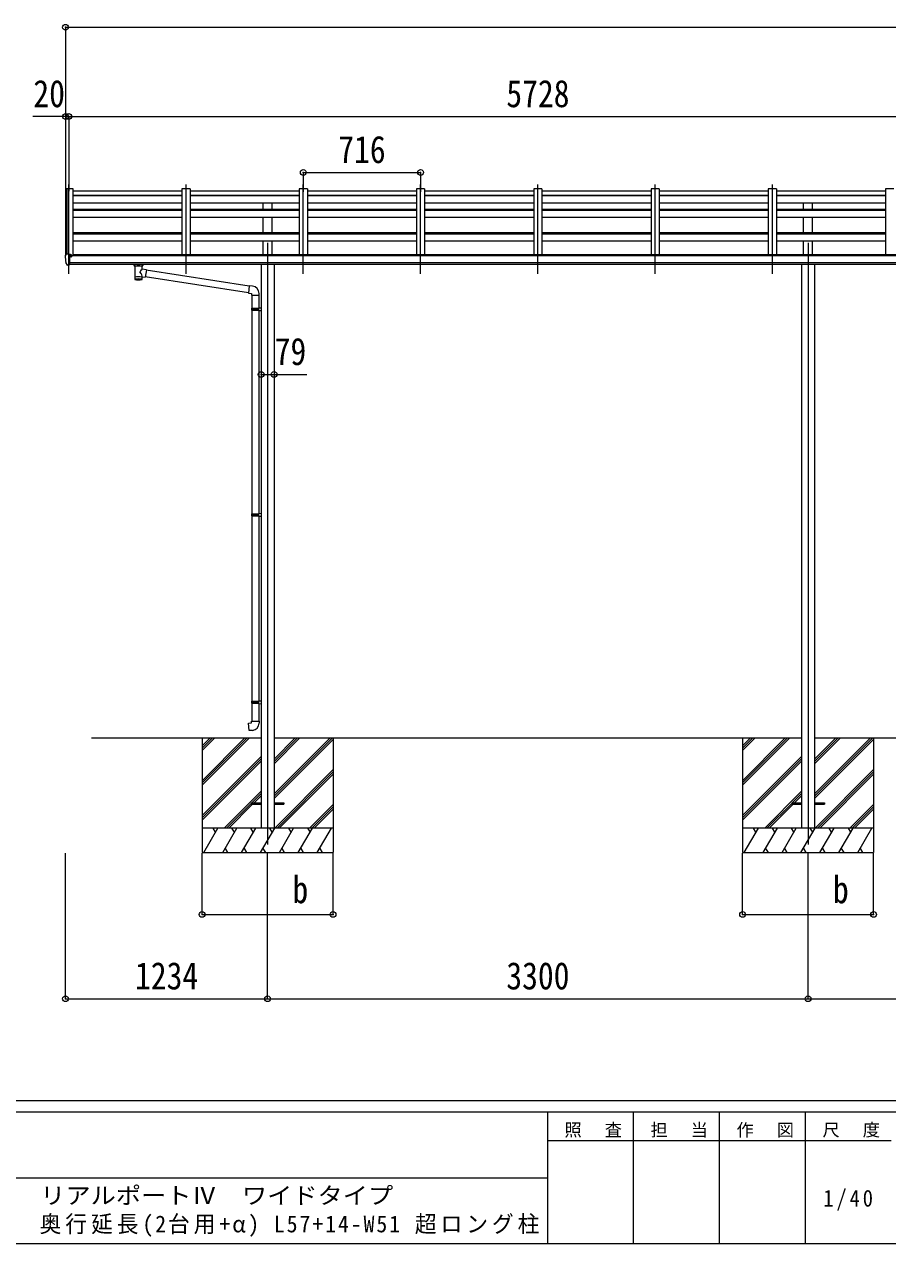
# Model space of a CAD drawing. Units: millimetres at full size. Extents: x -9783 to 9892, y -6828 to 6752.
# Drawn here: x 13 to 5283, y -6828 to 620 of the extents above; entities that cross this region are included whole.
import ezdxf
from ezdxf.enums import TextEntityAlignment as Align

# ---------------------------------------------------------------- set-up
doc = ezdxf.new("R2010")
doc.units = ezdxf.units.MM
doc.header["$LTSCALE"] = 35
doc.header["$PDMODE"] = 32
doc.header["$PDSIZE"] = 35
for name, color, linetype, lineweight in [('0-0_0', 7, 'Continuous', 9), ('0-1_本体', 4, 'Continuous', 9), ('0-2_部品', 7, 'Continuous', 9), ('0-8_PARTS2', 2, 'Continuous', 9), ('0-A_寸法', 6, 'Continuous', 9), ('F-0_240', 7, 'Continuous', 9)]:
    doc.layers.add(name, color=color, linetype=linetype, lineweight=lineweight)
doc.styles.add('ＭＳ ゴシック', font='')
doc.styles.get('ＭＳ ゴシック').set_extended_font_data('MS Gothic')

msp = doc.modelspace()

# ---------------------------------------------------------------- linework, layer by layer
at = {"layer": '0-0_0'}
for p, q in [((421.74, -3739.42), (1458.24, -3739.42)), ((1097.74, -3739.42), (1097.74, -4439.42)), ((1097.74, -4000.15), (1358.47, -3739.42)), ((1097.74, -4014.29), (1372.61, -3739.42)), ((1097.74, -4028.44), (1386.75, -3739.42)), ((1097.74, -3816.31), (1174.62, -3739.42)), ((1097.74, -3802.16), (1160.48, -3739.42)), ((1097.74, -3788.02), (1146.34, -3739.42)), ((1537.24, -4081.15), (1878.97, -3739.42)), ((1537.24, -4095.29), (1893.11, -3739.42)), ((1537.24, -3897.3), (1695.12, -3739.42)), ((1537.24, -3883.16), (1680.98, -3739.42)), ((1537.24, -3869.02), (1666.84, -3739.42)), ((1537.24, -3739.42), (4758.24, -3739.42)), ((1537.24, -4109.44), (1897.74, -3748.94)), ((1897.74, -3739.42), (1897.74, -4439.42)), ((4397.74, -3739.42), (4397.74, -4439.42)), ((4397.74, -4000.15), (4658.47, -3739.42)), ((4397.74, -4014.29), (4672.61, -3739.42)), ((4397.74, -4028.44), (4686.75, -3739.42)), ((4397.74, -3816.31), (4474.62, -3739.42)), ((4397.74, -3802.16), (4460.48, -3739.42)), ((4397.74, -3788.02), (4446.34, -3739.42)), ((4837.24, -4081.15), (5178.97, -3739.42)), ((4837.24, -4095.29), (5193.11, -3739.42)), ((4837.24, -3897.3), (4995.12, -3739.42)), ((4837.24, -3883.16), (4980.98, -3739.42)), ((4837.24, -3869.02), (4966.84, -3739.42)), ((4837.24, -3739.42), (6688.24, -3739.42)), ((4837.24, -4109.44), (5197.74, -3748.94)), ((5197.74, -3739.42), (5197.74, -4439.42)), ((1097.74, -4212.28), (1458.24, -3851.79)), ((1097.74, -4226.43), (1458.24, -3865.93)), ((4397.74, -4212.28), (4758.24, -3851.79)), ((4397.74, -4226.43), (4758.24, -3865.93)), ((1097.74, -4240.57), (1458.24, -3880.07)), ((1541.1, -4289.42), (1897.74, -3932.79)), ((1555.24, -4289.42), (1897.74, -3946.93)), ((4397.74, -4240.57), (4758.24, -3880.07)), ((4841.1, -4289.42), (5197.74, -3932.79)), ((4855.24, -4289.42), (5197.74, -3946.93)), ((1569.38, -4289.42), (1897.74, -3961.07)), ((4869.38, -4289.42), (5197.74, -3961.07)), ((1232.73, -4289.42), (1458.24, -4063.92)), ((1401.38, -4134.91), (1458.24, -4078.06)), ((1415.53, -4134.91), (1458.24, -4092.2)), ((4532.73, -4289.42), (4758.24, -4063.92)), ((4701.38, -4134.91), (4758.24, -4078.06)), ((4715.53, -4134.91), (4758.24, -4092.2)), ((1246.87, -4289.42), (1397.74, -4138.56)), ((1261.01, -4289.42), (1406.53, -4143.91)), ((1753.23, -4289.42), (1897.74, -4144.92)), ((1767.37, -4289.42), (1897.74, -4159.06)), ((4546.87, -4289.42), (4697.74, -4138.56)), ((4561.01, -4289.42), (4706.53, -4143.91)), ((5053.23, -4289.42), (5197.74, -4144.92)), ((5067.37, -4289.42), (5197.74, -4159.06)), ((1781.51, -4289.42), (1897.74, -4173.2)), ((5081.51, -4289.42), (5197.74, -4173.2)), ((1897.74, -4289.42), (1097.74, -4289.42)), ((1108.03, -4439.42), (1194.63, -4289.42)), ((1179.63, -4315.41), (1164.63, -4289.42)), ((1223.5, -4439.42), (1310.1, -4289.42)), ((1295.1, -4315.41), (1280.1, -4289.42)), ((1338.97, -4439.42), (1425.57, -4289.42)), ((1410.57, -4315.41), (1395.57, -4289.42)), ((1454.44, -4439.42), (1541.04, -4289.42)), ((1526.04, -4315.41), (1511.04, -4289.42)), ((1569.91, -4439.42), (1656.51, -4289.42)), ((1641.51, -4315.41), (1626.51, -4289.42)), ((1685.38, -4439.42), (1771.98, -4289.42)), ((1741.98, -4289.42), (1756.98, -4315.41)), ((1800.85, -4439.42), (1887.45, -4289.42)), ((5197.74, -4289.42), (4397.74, -4289.42)), ((4408.03, -4439.42), (4494.63, -4289.42)), ((4479.63, -4315.41), (4464.63, -4289.42)), ((4523.5, -4439.42), (4610.1, -4289.42)), ((4595.1, -4315.41), (4580.1, -4289.42)), ((4638.97, -4439.42), (4725.57, -4289.42)), ((4710.57, -4315.41), (4695.57, -4289.42)), ((4754.44, -4439.42), (4841.04, -4289.42)), ((4826.04, -4315.41), (4811.04, -4289.42)), ((4869.91, -4439.42), (4956.51, -4289.42)), ((4941.51, -4315.41), (4926.51, -4289.42)), ((4985.38, -4439.42), (5071.98, -4289.42)), ((5041.98, -4289.42), (5056.98, -4315.41)), ((5100.85, -4439.42), (5187.45, -4289.42)), ((1097.74, -4439.42), (1897.74, -4439.42)), ((1238.5, -4413.45), (1253.5, -4439.42)), ((1353.97, -4413.44), (1368.97, -4439.42)), ((1469.44, -4413.44), (1484.44, -4439.42)), ((1584.91, -4413.45), (1599.91, -4439.42)), ((1700.38, -4413.45), (1715.38, -4439.42)), ((1815.85, -4413.45), (1830.85, -4439.42)), ((4397.74, -4439.42), (5197.74, -4439.42)), ((4538.5, -4413.45), (4553.5, -4439.42)), ((4653.97, -4413.44), (4668.97, -4439.42)), ((4769.44, -4413.44), (4784.44, -4439.42)), ((4884.91, -4413.45), (4899.91, -4439.42)), ((5000.38, -4413.45), (5015.38, -4439.42)), ((5115.85, -4413.45), (5130.85, -4439.42))]:
    msp.add_line(p, q, dxfattribs=at)
at = {"layer": '0-1_本体'}
for p, q in [((263.75, -384.55), (263.73, -790.19)), ((264.69, -383.67), (272.52, -383.26)), ((272.74, -383.34), (272.74, -783.65)), ((272.82, -383.45), (273.44, -385.07)), ((308.74, -383.25), (308.74, -793.83)), ((308.74, -396.25), (974.74, -396.25)), ((308.74, -422.96), (974.74, -422.96)), ((308.74, -425.81), (974.74, -425.81)), ((974.74, -383.85), (974.74, -787.12)), ((1024.74, -383.85), (974.74, -383.85)), ((1024.74, -383.85), (1024.74, -787.12)), ((1024.74, -396.25), (1690.74, -396.25)), ((1024.74, -422.96), (1690.74, -422.96)), ((1024.74, -425.81), (1690.74, -425.81)), ((1690.74, -383.85), (1690.74, -787.12)), ((1740.74, -383.85), (1690.74, -383.85)), ((1740.74, -383.85), (1740.74, -787.12)), ((1740.74, -396.25), (2406.74, -396.25)), ((1740.74, -422.96), (2406.74, -422.96)), ((1740.74, -425.81), (2406.74, -425.81)), ((2406.74, -383.85), (2406.74, -783.43)), ((2456.74, -383.85), (2406.74, -383.85)), ((2456.74, -383.85), (2456.74, -783.43)), ((2456.74, -396.25), (3122.74, -396.25)), ((2456.74, -422.96), (3122.74, -422.96)), ((2456.74, -425.81), (3122.74, -425.81)), ((3122.74, -383.85), (3122.74, -783.43)), ((3172.74, -383.85), (3122.74, -383.85)), ((3172.74, -383.85), (3172.74, -783.43)), ((3172.74, -396.25), (3838.74, -396.25)), ((3172.74, -422.96), (3838.74, -422.96)), ((3172.74, -425.81), (3838.74, -425.81)), ((3838.74, -383.85), (3838.74, -783.43)), ((3888.74, -383.85), (3838.74, -383.85)), ((3888.74, -383.85), (3888.74, -783.43)), ((3888.74, -396.25), (4554.74, -396.25)), ((3888.74, -422.96), (4554.74, -422.96)), ((3888.74, -425.81), (4554.74, -425.81)), ((4554.74, -383.85), (4554.74, -783.43)), ((4604.74, -383.85), (4554.74, -383.85)), ((4604.74, -383.85), (4604.74, -783.43)), ((4604.74, -396.25), (5270.74, -396.25)), ((4604.74, -422.96), (5270.74, -422.96)), ((4604.74, -425.81), (5270.74, -425.81)), ((5270.74, -383.85), (5270.74, -783.43)), ((5320.74, -383.85), (5270.74, -383.85)), ((308.74, -470.54), (974.74, -470.54)), ((308.74, -509.23), (974.74, -509.23)), ((308.74, -514.52), (974.74, -514.52)), ((1024.74, -470.54), (1690.74, -470.54)), ((1024.74, -509.23), (1690.74, -509.23)), ((1024.74, -514.52), (1690.74, -514.52)), ((1470.24, -509.08), (1470.24, -470.39)), ((1525.24, -509.08), (1525.24, -470.39)), ((1740.74, -470.54), (2406.74, -470.54)), ((1740.74, -509.23), (2406.74, -509.23)), ((1740.74, -514.52), (2406.74, -514.52)), ((2456.74, -470.54), (3122.74, -470.54)), ((2456.74, -509.23), (3122.74, -509.23)), ((2456.74, -514.52), (3122.74, -514.52)), ((3172.74, -470.54), (3838.74, -470.54)), ((3172.74, -509.23), (3838.74, -509.23)), ((3172.74, -514.52), (3838.74, -514.52)), ((3888.74, -470.54), (4554.74, -470.54)), ((3888.74, -509.23), (4554.74, -509.23)), ((3888.74, -514.52), (4554.74, -514.52)), ((4604.74, -470.54), (5270.74, -470.54)), ((4604.74, -509.23), (5270.74, -509.23)), ((4604.74, -514.52), (5270.74, -514.52)), ((4770.24, -509.08), (4770.24, -470.39)), ((4825.24, -509.08), (4825.24, -470.39)), ((308.74, -558.6), (974.74, -558.6)), ((1024.74, -558.6), (1690.74, -558.6)), ((1470.24, -652), (1470.24, -558.45)), ((1525.24, -652), (1525.24, -558.45)), ((1740.74, -558.6), (2406.74, -558.6)), ((2456.74, -558.6), (3122.74, -558.6)), ((3172.74, -558.6), (3838.74, -558.6)), ((3888.74, -558.6), (4554.74, -558.6)), ((4604.74, -558.6), (5270.74, -558.6)), ((4770.24, -652), (4770.24, -558.45)), ((4825.24, -652), (4825.24, -558.45)), ((308.74, -652.16), (974.74, -652.16)), ((308.74, -658.95), (974.74, -658.95)), ((1024.74, -652.16), (1690.74, -652.16)), ((1024.74, -658.95), (1690.74, -658.95)), ((1740.74, -652.16), (2406.74, -652.16)), ((1740.74, -658.95), (2406.74, -658.95)), ((2456.74, -652.16), (3122.74, -652.16)), ((2456.74, -658.95), (3122.74, -658.95)), ((3172.74, -652.16), (3838.74, -652.16)), ((3172.74, -658.95), (3838.74, -658.95)), ((3888.74, -652.16), (4554.74, -652.16)), ((3888.74, -658.95), (4554.74, -658.95)), ((4604.74, -652.16), (5270.74, -652.16)), ((4604.74, -658.95), (5270.74, -658.95)), ((308.74, -702.5), (974.74, -702.5)), ((1024.74, -702.5), (1690.74, -702.5)), ((1470.24, -786.97), (1470.24, -702.35)), ((1525.24, -786.97), (1525.24, -702.35)), ((1740.74, -702.5), (2406.74, -702.5)), ((2456.74, -702.5), (3122.74, -702.5)), ((3172.74, -702.5), (3838.74, -702.5)), ((3888.74, -702.5), (4554.74, -702.5)), ((4604.74, -702.5), (5270.74, -702.5)), ((4770.24, -786.97), (4770.24, -702.35)), ((4825.24, -786.97), (4825.24, -702.35)), ((6005.24, -793.83), (290.24, -793.83)), ((313.74, -793.83), (313.74, -787.12)), ((5981.74, -787.12), (313.74, -787.12)), ((290.24, -835.05), (6005.24, -835.05)), ((6005.24, -846.9), (290.24, -846.82)), ((1458.24, -846.84), (1458.24, -4289.42)), ((1537.24, -846.84), (1537.24, -4289.42)), ((4758.24, -846.84), (4758.24, -4289.42)), ((4837.24, -846.84), (4837.24, -4289.42))]:
    msp.add_line(p, q, dxfattribs=at)
msp.add_lwpolyline([(273.44, -783.65), (273.44, -383.25), (308.74, -383.25)], dxfattribs=at)
msp.add_circle((297.71, -798.56), 3, dxfattribs=at)
for centre, radius, start, end in [((264.74, -384.67), 1, 93, 173.32986), ((272.54, -383.56), 0.301, 21.06327, 92.86679)]:
    msp.add_arc(centre, radius, start, end, dxfattribs=at)
at = {"layer": '0-2_部品'}
for p, q in [((261.74, -793.06), (261.74, -793.69)), ((268.65, -784.26), (264.58, -790.07)), ((271.74, -783.69), (269.41, -783.83)), ((283.74, -783.69), (271.74, -783.69)), ((285.24, -784.61), (283.74, -784.61)), ((290.24, -793.42), (283.74, -793.03)), ((285.24, -784.61), (285.24, -790.78)), ((294.91, -786.11), (285.24, -785.38)), ((285.24, -788.38), (299.24, -788.43)), ((290.24, -790.78), (285.24, -790.78)), ((290.24, -848.99), (290.24, -790.78)), ((294.71, -798.61), (295.24, -798.61)), ((294.91, -786.11), (295.08, -786.12)), ((295.08, -786.12), (295.24, -786.16)), ((295.24, -786.16), (295.38, -786.2)), ((295.24, -798.61), (295.54, -798.61)), ((295.38, -786.2), (295.51, -786.25)), ((295.51, -786.25), (295.61, -786.31)), ((295.54, -797.42), (295.54, -798.61)), ((295.54, -798.61), (300.24, -798.61)), ((295.61, -786.31), (295.68, -786.38)), ((295.68, -786.38), (295.72, -786.45)), ((295.72, -786.45), (295.74, -786.52)), ((295.74, -788.42), (295.74, -786.52)), ((300.24, -789.54), (300.24, -793.5)), ((300.24, -796.99), (300.24, -798.61)), ((300.24, -798.61), (300.71, -798.61)), ((276.12, -850.38), (266.37, -835)), ((282.24, -852.1), (278.53, -851.87)), ((283.74, -838.3), (286.9, -837.89)), ((290.24, -848.99), (284.74, -848.99)), ((286.9, -837.89), (290.24, -837.46)), ((682.24, -853), (682.24, -846.88)), ((686.34, -857.5), (686.32, -937.79)), ((732.14, -875.07), (732.14, -857.49)), ((757.36, -878.98), (732.14, -875.07)), ((736.24, -853), (736.24, -846.88)), ((757.36, -878.98), (750.34, -924.24)), ((1384.2, -978.29), (757.05, -880.99)), ((732.16, -937.79), (732.14, -921.16)), ((732.14, -921.41), (750.34, -924.24)), ((1380.53, -1020.22), (750.61, -922.5)), ((1405.16, -978.67), (1384.32, -976.85)), ((1400.24, -1034.42), (1446.24, -1034.42)), ((1402.24, -1034.42), (1402.24, -1113.68)), ((1444.24, -1034.42), (1444.24, -1111.12)), ((1446.24, -1034.42), (1446.24, -1023.5)), ((1400.24, -1115.68), (1401.24, -1113.68)), ((1400.24, -1115.68), (1444.24, -1115.68)), ((1400.24, -1115.68), (1400.24, -1123.68)), ((1401.24, -1113.68), (1444.24, -1113.68)), ((1439.76, -1115.68), (1439.33, -1113.68)), ((1442.24, -1111.18), (1458.24, -1110.71)), ((1442.24, -1113.18), (1442.24, -1111.18)), ((1442.24, -1113.18), (1444.24, -1113.18)), ((1458.24, -1110.71), (1458.24, -1128.65)), ((1400.24, -1123.68), (1444.24, -1123.68)), ((1400.24, -1123.68), (1401.24, -1125.68)), ((1401.24, -1125.68), (1444.24, -1125.68)), ((1402.24, -1125.68), (1402.24, -2369.86)), ((1442.24, -1128.18), (1442.24, -1126.18)), ((1442.24, -1128.18), (1458.24, -1128.65)), ((1444.24, -1128.23), (1444.24, -2367.3)), ((1400.24, -2371.86), (1401.24, -2369.86)), ((1400.24, -2371.86), (1444.24, -2371.86)), ((1400.24, -2371.86), (1400.24, -2379.86)), ((1400.24, -2379.86), (1444.24, -2379.86)), ((1400.24, -2379.86), (1401.24, -2381.86)), ((1401.24, -2369.86), (1444.24, -2369.86)), ((1401.24, -2381.86), (1444.24, -2381.86)), ((1402.24, -2381.86), (1402.24, -3515.02)), ((1439.76, -2371.86), (1439.33, -2369.86)), ((1442.24, -2367.36), (1458.24, -2366.89)), ((1442.24, -2369.36), (1442.24, -2367.36)), ((1442.24, -2369.36), (1444.24, -2369.36)), ((1442.24, -2384.36), (1442.24, -2382.36)), ((1458.24, -2366.89), (1458.24, -2384.83)), ((1442.24, -2384.36), (1458.24, -2384.83)), ((1444.24, -2384.42), (1444.24, -3512.46)), ((1400.24, -3517.02), (1401.24, -3515.02)), ((1400.24, -3517.02), (1444.24, -3517.02)), ((1400.24, -3517.02), (1400.24, -3525.02)), ((1400.24, -3525.02), (1444.24, -3525.02)), ((1400.24, -3525.02), (1401.24, -3527.02)), ((1401.24, -3515.02), (1444.24, -3515.02)), ((1401.24, -3527.02), (1444.24, -3527.02)), ((1402.24, -3527.02), (1402.24, -3637.02)), ((1439.76, -3517.02), (1439.33, -3515.02)), ((1442.24, -3512.52), (1458.24, -3512.05)), ((1442.24, -3514.52), (1442.24, -3512.52)), ((1442.24, -3514.52), (1444.24, -3514.52)), ((1442.24, -3529.52), (1442.24, -3527.52)), ((1442.24, -3529.52), (1458.24, -3529.99)), ((1444.24, -3529.58), (1444.24, -3637.02)), ((1458.24, -3512.05), (1458.24, -3529.99)), ((1400.24, -3637.02), (1446.24, -3637.02)), ((1400.24, -3647.02), (1400.24, -3637.02)), ((1446.24, -3637.02), (1446.24, -3647.94))]:
    msp.add_line(p, q, dxfattribs=at)
at = {"layer": '0-2_部品', "color": 4}
for p, q in [((1397.74, -4134.91), (1458.24, -4134.91)), ((1397.74, -4134.91), (1397.74, -4143.91)), ((1397.74, -4143.91), (1458.24, -4143.91)), ((1537.24, -4134.91), (1597.74, -4134.91)), ((1537.24, -4143.91), (1597.74, -4143.91)), ((1597.74, -4134.91), (1597.74, -4143.91)), ((4697.74, -4134.91), (4758.24, -4134.91)), ((4697.74, -4134.91), (4697.74, -4143.91)), ((4697.74, -4143.91), (4758.24, -4143.91)), ((4837.24, -4134.91), (4897.74, -4134.91)), ((4837.24, -4143.91), (4897.74, -4143.91)), ((4897.74, -4134.91), (4897.74, -4143.91))]:
    msp.add_line(p, q, dxfattribs=at)
at = {"layer": '0-2_部品'}
for points in [[(282.24, -852.1), (283.74, -852.19), (283.74, -783.69)], [(283.74, -849.99), (284.24, -849.99), (284.74, -848.99)], [(682.28, -853.06), (682.25, -852.7), (682.5, -851.74), (683.02, -850.86), (683.82, -850.02), (684.94, -849.22), (686.34, -848.5)], [(682.28, -852.94), (682.25, -853.3), (682.5, -854.26), (683.02, -855.14), (683.82, -855.98), (684.94, -856.77), (686.34, -857.5)], [(732.14, -848.51), (732.37, -848.6), (733.73, -849.34), (734.84, -850.19), (735.6, -851.05), (736.06, -851.95), (736.23, -852.84)], [(732.14, -857.49), (732.37, -857.39), (733.73, -856.66), (734.84, -855.81), (735.6, -854.95), (736.06, -854.05), (736.23, -853.16)], [(1384.32, -976.85), (1380.32, -1022.68), (1400.24, -1024.42), (1400.24, -1034.42)], [(1439.76, -1115.68), (1439.76, -1123.68), (1439.33, -1125.68)], [(1442.24, -1126.18), (1444.24, -1126.18), (1444.24, -1113.18)], [(1439.76, -2371.86), (1439.76, -2379.86), (1439.33, -2381.86)], [(1442.24, -2382.36), (1444.24, -2382.36), (1444.24, -2369.36)], [(1439.76, -3517.02), (1439.76, -3525.02), (1439.33, -3527.02)], [(1442.24, -3527.52), (1444.24, -3527.52), (1444.24, -3514.52)], [(1405.16, -3692.77), (1384.32, -3694.59), (1380.32, -3648.77), (1400.24, -3647.02)]]:
    msp.add_lwpolyline(points, dxfattribs=at)
for centre, radius, start, end in [((264.74, -793.06), 3, 93, 180), ((454.23, -793.69), 192.49, 180.0008, 192.1233), ((269.47, -784.83), 1, 93.5, 145), ((297.74, -798.61), 2.5, 151.64236, 180), ((297.74, -798.61), 2.5, 0, 151.64236), ((268.97, -833.5), 3, 191.83348, 210), ((278.71, -848.88), 3, 210, 266.5), ((699.31, -898.22), 51.38, 92.46126, 104.61963), ((719.19, -898.22), 51.38, 75.38037, 87.53874), ((1401.24, -1023.5), 45, 0, 85), ((1401.24, -3647.94), 45, 275, 0)]:
    msp.add_arc(centre, radius, start, end, dxfattribs=at)
for centre, major_axis, ratio, start_param, end_param in [((299.24, -789.54), (-0.02, 1.1), 0.906239, 4.6917496, 6.2625459), ((709.24, -858.69), (-22.91, -0.42), 0.072511, 4.711586, 6.2823824), ((709.26, -857.06), (-22.91, -0.42), 0.072511, 4.711586, 6.2823824), ((709.21, -857.07), (22.92, -0.42), 0.07247, 0.0008089, 1.5716053), ((709.21, -858.69), (22.92, -0.42), 0.07247, 0.0008089, 1.5716053), ((709.24, -894.62), (-22.81, 26.62), 0.234429, 3.1563334, 4.5976381), ((711.79, -897.27), (20.32, 22.25), 0.045535, 4.9756507, 6.2441899), ((720.24, -853), (16, 0), 0.361356, 0, 0.0194874), ((720.24, -853), (16, 0), 0.361356, 6.2636979, 6.2831853), ((709.24, -937.79), (22.92, 0), 0.101955, 6.2829723, 9.4248207), ((709.24, -937.79), (22.92, 0), 0.101955, 3.1415499, 6.2833984), ((709.24, -925.35), (22.91, 0), 0.122865, 6.2831853, 9.424778)]:
    msp.add_ellipse(centre, major_axis=major_axis, ratio=ratio, start_param=start_param, end_param=end_param, dxfattribs=at)
at = {"layer": '0-8_PARTS2'}
for p, q in [((283.74, -903.02), (283.74, -359.17)), ((999.74, -903.02), (999.74, -359.17)), ((1715.74, -903.02), (1715.74, -359.17)), ((2431.74, -903.02), (2431.74, -359.17)), ((3147.74, -903.02), (3147.74, -359.17)), ((3863.74, -903.02), (3863.74, -359.17)), ((4579.74, -903.02), (4579.74, -359.17)), ((1497.74, -714.21), (1497.74, -4389.44)), ((4797.74, -714.21), (4797.74, -4389.44))]:
    msp.add_line(p, q, dxfattribs=at)
at = {"layer": '0-A_寸法'}
for p, q in [((263.75, 602.37), (263.75, 56.99)), ((263.75, 602.37), (7463.73, 602.37)), ((263.75, 56.99), (63.75, 56.99)), ((263.75, 56.99), (263.75, -398.59)), ((283.75, 56.99), (263.75, 56.99)), ((283.75, 56.99), (283.75, -398.59)), ((283.75, 56.99), (283.75, -398.59)), ((283.75, 56.99), (6011.74, 56.99)), ((1715.74, -284.45), (1715.74, -402.06)), ((1715.74, -284.45), (2431.74, -284.45)), ((2431.74, -284.45), (2431.74, -402.06)), ((1458.24, -1518.17), (1537.24, -1518.17)), ((1537.24, -1518.17), (1737.24, -1518.17)), ((263.75, -5332.3), (263.75, -4442.91)), ((1097.74, -4817.32), (1097.74, -4442.91)), ((1497.74, -5332.3), (1497.74, -4442.91)), ((1897.74, -4817.32), (1897.74, -4442.91)), ((4397.74, -4817.32), (4397.74, -4442.91)), ((4797.74, -5332.3), (4797.74, -4442.91)), ((5197.74, -4817.32), (5197.74, -4442.91)), ((1097.74, -4817.32), (1897.74, -4817.32)), ((4397.74, -4817.32), (5197.74, -4817.32)), ((263.75, -5332.3), (1497.74, -5332.3)), ((1497.74, -5332.3), (4797.74, -5332.3)), ((4797.74, -5332.3), (6727.74, -5332.3))]:
    msp.add_line(p, q, dxfattribs=at)
for p in [(263.75, 602.37), (263.75, 56.99), (283.75, 56.99), (1715.74, -284.45), (2431.74, -284.45), (1458.24, -1518.17), (1537.24, -1518.17), (1097.74, -4817.32), (1897.74, -4817.32), (4397.74, -4817.32), (5197.74, -4817.32), (263.75, -5332.3), (1497.74, -5332.3), (4797.74, -5332.3)]:
    msp.add_point(p, dxfattribs=at)
at = {"layer": 'F-0_240', "color": 5}
for p, q in [((-9783.03, -5953.1), (9396.97, -5953.1)), ((-9783.03, -6023.1), (6285.75, -6023.1)), ((3205.75, -6023.1), (3205.75, -6828.1)), ((3730.75, -6023.1), (3730.75, -6828.1)), ((4255.75, -6023.1), (4255.75, -6828.1)), ((4780.75, -6023.1), (4780.75, -6828.1)), ((3205.75, -6198.1), (5305.75, -6198.1)), ((-3969.25, -6425.6), (3205.75, -6425.6)), ((-9783.03, -6828.1), (9396.97, -6828.1))]:
    msp.add_line(p, q, dxfattribs=at)

# ---------------------------------------------------------------- texts
at = {"layer": '0-A_寸法', "color": 7, "style": 'ＭＳ ゴシック', "width": 0.85}
for s, p in [('20', (67.5, 63.99)), ('5728', (2955.24, 63.99)), ('716', (1929.36, -277.45)), ('79', (1540.99, -1511.17)), ('b', (1649.61, -4798.32)), ('b', (4949.61, -4798.32)), ('1234', (688.24, -5325.3)), ('3300', (2955.24, -5325.3))]:
    msp.add_text(s, height=166.8, dxfattribs=at).set_placement(p, align=Align.BOTTOM_LEFT)
at = {"layer": 'F-0_240', "style": 'ＭＳ ゴシック', "width": 1.1}
msp.add_text('リアルポートⅣ\u3000ワイドタイプ', height=102.6, dxfattribs=at).set_placement((109.35, -6616.22), align=Align.BOTTOM_LEFT)
at = {"layer": 'F-0_240', "attachment_point": 7, "style": 'ＭＳ ゴシック'}
for s, insert, char_height in [('\\T1.17;照\u3000査', (3310.76, -6180.6), 76.98), ('\\T1.17;担\u3000当', (3835.76, -6180.6), 76.98), ('\\T1.17;作\u3000図', (4360.75, -6180.6), 76.98), ('\\T1.17;尺\u3000度', (4885.76, -6180.6), 76.98), ('\\T1.28;\\W0.9;1/40', (4890.13, -6626.85), 102.6), ('\\T1.18;\\W0.95;奥行延長(2台用+α)\\~L57+14-W51\\~超ロング柱', (105.77, -6786.55), 102.6)]:
    msp.add_mtext(s, dxfattribs=dict(at, insert=insert, char_height=char_height))

doc.saveas('drawing.dxf')
